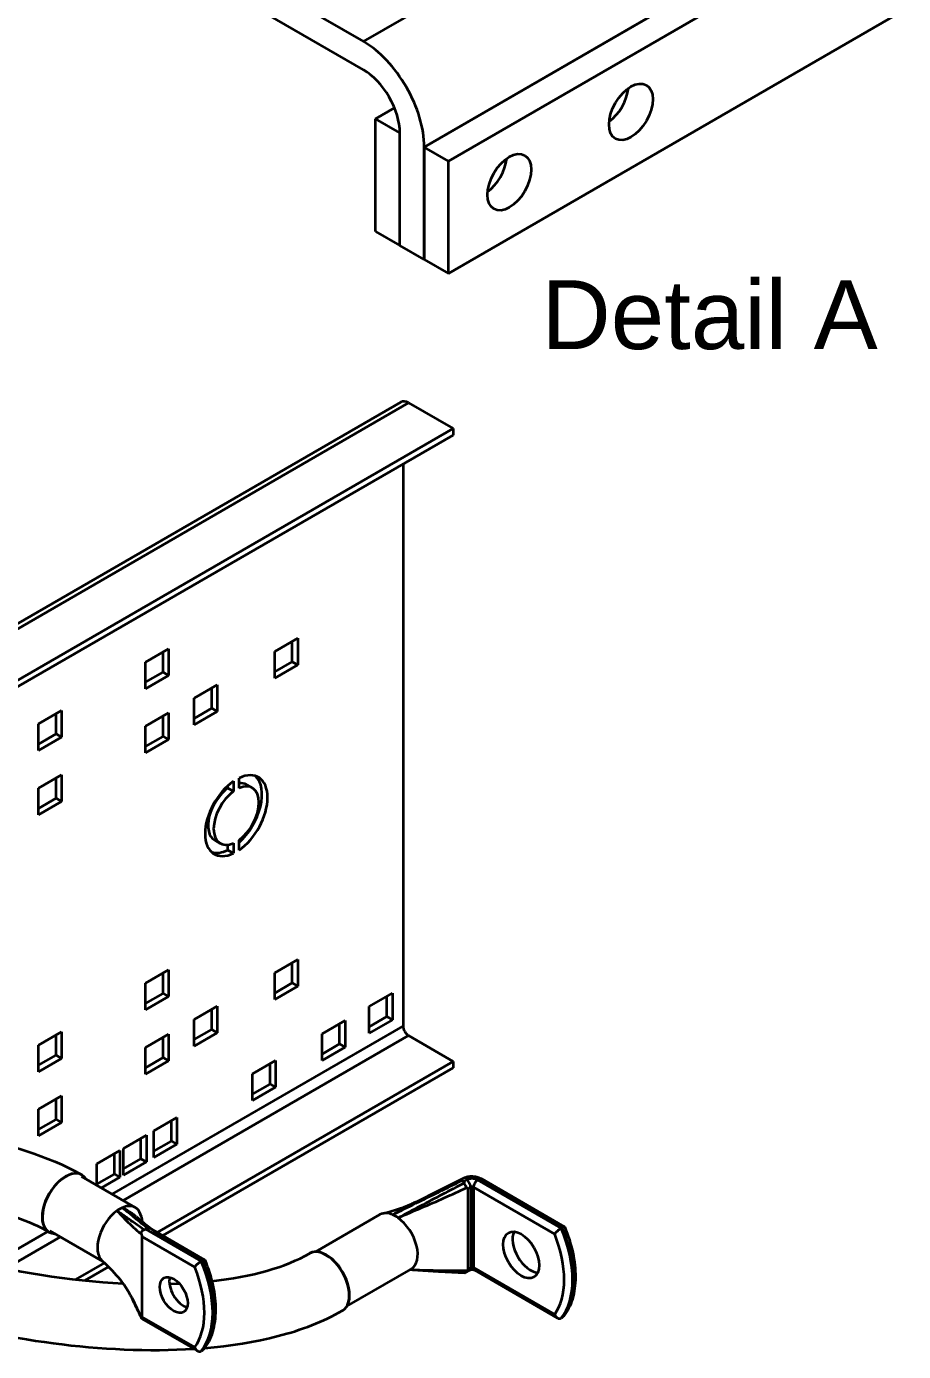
# Model space of a CAD drawing. Header units: millimetres. Extents: x -116965 to 323937, y 291661 to 566926.
# Drawn here: x -17444.3 to -17125.5, y 302318.6 to 302799.8 of the extents above; entities that cross this region are included whole.
import ezdxf

# ---------------------------------------------------------------- set-up
doc = ezdxf.new("R2010")
doc.units = ezdxf.units.MM
for name, color, linetype, lineweight in [('Symbols(Schneider)', 7, 'Continuous', 18), ('Visible Edges(Schneider)', 7, 'Continuous', 35), ('Visible Tangent Edges(Schneider)', 7, 'Continuous', 35)]:
    doc.layers.add(name, color=color, linetype=linetype, lineweight=lineweight)
doc.styles.add('schneder_1', font='micross.ttf')

msp = doc.modelspace()

# ---------------------------------------------------------------- linework, layer by layer
at = {"layer": 'Visible Edges(Schneider)'}
for p, q in [((-17299.750418, 302756.05503), (-17125.539054, 302856.636008)), ((-17125.539054, 302846.4298), (-17290.911584, 302750.951926)), ((-17379.299931, 302827.49848), (-17321.847505, 302794.328307)), ((-17321.847505, 302784.1221), (-17379.299931, 302817.292273)), ((-17290.911584, 302710.127097), (-17125.539054, 302805.604971)), ((-17317.428088, 302766.261237), (-17310.526934, 302770.24562)), ((-17308.589253, 302761.158133), (-17317.428088, 302766.261237)), ((-17317.428088, 302725.436408), (-17317.428088, 302766.261237)), ((-17308.589253, 302720.333304), (-17308.589253, 302761.158133)), ((-17308.589253, 302720.333304), (-17308.589253, 302761.158133)), ((-17299.750418, 302756.05503), (-17299.750418, 302715.230201)), ((-17290.911584, 302750.951926), (-17299.750418, 302756.05503)), ((-17299.750418, 302715.230201), (-17299.750418, 302756.05503)), ((-17290.911584, 302710.127097), (-17290.911584, 302750.951926)), ((-17317.428088, 302725.436408), (-17308.589253, 302720.333304)), ((-17299.750418, 302715.230201), (-17308.589253, 302720.333304)), ((-17299.750418, 302715.230201), (-17290.911584, 302710.127097)), ((-17308.276764, 302663.408332), (-17652.738782, 302464.533094)), ((-17305.419621, 302663.12531), (-17289.25718, 302653.793921)), ((-17289.25718, 302653.793921), (-17633.719198, 302454.918682)), ((-17289.25718, 302651.461073), (-17633.719198, 302452.585835)), ((-17289.25718, 302653.793921), (-17289.25718, 302651.461073)), ((-17307.439926, 302640.96326), (-17307.439926, 302436.839115)), ((-17401.030559, 302569.024079), (-17392.646293, 302573.864738)), ((-17392.646293, 302573.864738), (-17392.646293, 302564.183421)), ((-17354.058466, 302572.814956), (-17345.6742, 302577.655615)), ((-17347.694505, 302569.140722), (-17347.694505, 302576.489191)), ((-17345.6742, 302577.655615), (-17345.6742, 302567.974298)), ((-17401.030559, 302559.342763), (-17401.030559, 302569.024079)), ((-17394.666598, 302565.349845), (-17394.666598, 302572.698314)), ((-17354.058466, 302563.13364), (-17354.058466, 302572.814956)), ((-17354.058466, 302565.466487), (-17347.694505, 302569.140722)), ((-17347.694505, 302569.140722), (-17345.6742, 302567.974298)), ((-17401.030559, 302561.67561), (-17394.666598, 302565.349845)), ((-17392.646293, 302564.183421), (-17401.030559, 302559.342763)), ((-17394.666598, 302565.349845), (-17392.646293, 302564.183421)), ((-17345.6742, 302567.974298), (-17354.058466, 302563.13364)), ((-17383.35289, 302555.901813), (-17374.968624, 302560.742471)), ((-17376.988929, 302552.227578), (-17376.988929, 302559.576048)), ((-17374.968624, 302560.742471), (-17374.968624, 302551.061155)), ((-17383.35289, 302546.220496), (-17383.35289, 302555.901813)), ((-17439.921432, 302546.570423), (-17431.537166, 302551.411082)), ((-17433.557471, 302542.896189), (-17433.557471, 302550.244658)), ((-17431.537166, 302551.411082), (-17431.537166, 302541.729765)), ((-17401.030559, 302545.695606), (-17392.646293, 302550.536264)), ((-17394.666598, 302542.021371), (-17394.666598, 302549.36984)), ((-17392.646293, 302550.536264), (-17392.646293, 302540.854947)), ((-17383.35289, 302548.553344), (-17376.988929, 302552.227578)), ((-17374.968624, 302551.061155), (-17383.35289, 302546.220496)), ((-17376.988929, 302552.227578), (-17374.968624, 302551.061155)), ((-17439.921432, 302536.889107), (-17439.921432, 302546.570423)), ((-17401.030559, 302536.014289), (-17401.030559, 302545.695606)), ((-17439.921432, 302539.221954), (-17433.557471, 302542.896189)), ((-17431.537166, 302541.729765), (-17439.921432, 302536.889107)), ((-17433.557471, 302542.896189), (-17431.537166, 302541.729765)), ((-17401.030559, 302538.347136), (-17394.666598, 302542.021371)), ((-17392.646293, 302540.854947), (-17401.030559, 302536.014289)), ((-17394.666598, 302542.021371), (-17392.646293, 302540.854947)), ((-17439.921432, 302523.24195), (-17431.537166, 302528.082608)), ((-17433.557471, 302519.567715), (-17433.557471, 302526.916184)), ((-17431.537166, 302528.082608), (-17431.537166, 302518.401291)), ((-17369.059231, 302525.726977), (-17369.059231, 302522.091177)), ((-17367.038926, 302523.2576), (-17367.038926, 302526.893401)), ((-17439.921432, 302513.560633), (-17439.921432, 302523.24195)), ((-17371.079536, 302523.2576), (-17371.079536, 302524.137325)), ((-17371.079536, 302523.2576), (-17369.059231, 302522.091177)), ((-17364.247955, 302524.4893), (-17362.22765, 302523.322877)), ((-17439.921432, 302515.89348), (-17433.557471, 302519.567715)), ((-17431.537166, 302518.401291), (-17439.921432, 302513.560633)), ((-17433.557471, 302519.567715), (-17431.537166, 302518.401291)), ((-17375.890813, 302504.32328), (-17373.870507, 302503.156857)), ((-17371.079536, 302500.752756), (-17371.079536, 302502.651348)), ((-17369.059231, 302503.222133), (-17369.059231, 302499.586332)), ((-17367.038926, 302500.752756), (-17367.038926, 302504.388556)), ((-17371.079536, 302500.752756), (-17369.059231, 302499.586332)), ((-17354.058466, 302456.172588), (-17345.6742, 302461.013246)), ((-17347.694505, 302452.498353), (-17347.694505, 302459.846822)), ((-17345.6742, 302461.013246), (-17345.6742, 302451.331929)), ((-17401.030559, 302452.381711), (-17392.646293, 302457.222369)), ((-17394.666598, 302448.707476), (-17394.666598, 302456.055945)), ((-17392.646293, 302457.222369), (-17392.646293, 302447.541052)), ((-17354.058466, 302446.491271), (-17354.058466, 302456.172588)), ((-17401.030559, 302442.700394), (-17401.030559, 302452.381711)), ((-17401.030559, 302445.033241), (-17394.666598, 302448.707476)), ((-17394.666598, 302448.707476), (-17392.646293, 302447.541052)), ((-17354.058466, 302448.824118), (-17347.694505, 302452.498353)), ((-17345.6742, 302451.331929), (-17354.058466, 302446.491271)), ((-17347.694505, 302452.498353), (-17345.6742, 302451.331929)), ((-17319.71328, 302443.925139), (-17311.329013, 302448.765797)), ((-17311.329013, 302448.765797), (-17311.329013, 302439.084481)), ((-17392.646293, 302447.541052), (-17401.030559, 302442.700394)), ((-17383.35289, 302439.259444), (-17374.968624, 302444.100103)), ((-17374.968624, 302444.100103), (-17374.968624, 302434.418786)), ((-17319.71328, 302434.243822), (-17319.71328, 302443.925139)), ((-17313.349319, 302440.250904), (-17313.349319, 302447.599374)), ((-17383.35289, 302429.578128), (-17383.35289, 302439.259444)), ((-17376.988929, 302435.58521), (-17376.988929, 302442.933679)), ((-17336.885873, 302434.010538), (-17328.501607, 302438.851196)), ((-17328.501607, 302438.851196), (-17328.501607, 302429.169879)), ((-17319.71328, 302436.57667), (-17313.349319, 302440.250904)), ((-17311.329013, 302439.084481), (-17319.71328, 302434.243822)), ((-17313.349319, 302440.250904), (-17311.329013, 302439.084481)), ((-17439.921432, 302429.928055), (-17431.537166, 302434.768713)), ((-17431.537166, 302434.768713), (-17431.537166, 302425.087396)), ((-17401.030559, 302429.053237), (-17392.646293, 302433.893895)), ((-17392.646293, 302433.893895), (-17392.646293, 302424.212579)), ((-17383.35289, 302431.910975), (-17376.988929, 302435.58521)), ((-17374.968624, 302434.418786), (-17383.35289, 302429.578128)), ((-17376.988929, 302435.58521), (-17374.968624, 302434.418786)), ((-17336.885873, 302424.329221), (-17336.885873, 302434.010538)), ((-17330.521912, 302430.336303), (-17330.521912, 302437.684772)), ((-17439.921432, 302420.246738), (-17439.921432, 302429.928055)), ((-17433.557471, 302426.25382), (-17433.557471, 302433.602289)), ((-17401.030559, 302419.37192), (-17401.030559, 302429.053237)), ((-17394.666598, 302425.379002), (-17394.666598, 302432.727472)), ((-17336.885873, 302426.662068), (-17330.521912, 302430.336303)), ((-17328.501607, 302429.169879), (-17336.885873, 302424.329221)), ((-17330.521912, 302430.336303), (-17328.501607, 302429.169879)), ((-17305.419621, 302433.339844), (-17289.25718, 302424.008455)), ((-17439.921432, 302422.579586), (-17433.557471, 302426.25382)), ((-17431.537166, 302425.087396), (-17439.921432, 302420.246738)), ((-17433.557471, 302426.25382), (-17431.537166, 302425.087396)), ((-17401.030559, 302421.704768), (-17394.666598, 302425.379002)), ((-17392.646293, 302424.212579), (-17401.030559, 302419.37192)), ((-17394.666598, 302425.379002), (-17392.646293, 302424.212579)), ((-17362.139686, 302419.430242), (-17353.75542, 302424.2709)), ((-17353.75542, 302424.2709), (-17353.75542, 302414.589583)), ((-17289.25718, 302424.008455), (-17396.81689, 302361.908827)), ((-17289.25718, 302421.675607), (-17394.796584, 302360.742404)), ((-17362.139686, 302409.748925), (-17362.139686, 302419.430242)), ((-17355.775725, 302415.756007), (-17355.775725, 302423.104476)), ((-17289.25718, 302424.008455), (-17289.25718, 302421.675607)), ((-17362.139686, 302412.081772), (-17355.775725, 302415.756007)), ((-17353.75542, 302414.589583), (-17362.139686, 302409.748925)), ((-17355.775725, 302415.756007), (-17353.75542, 302414.589583)), ((-17439.921432, 302406.599581), (-17431.537166, 302411.440239)), ((-17433.557471, 302402.925346), (-17433.557471, 302410.273816)), ((-17431.537166, 302411.440239), (-17431.537166, 302401.758923)), ((-17439.921432, 302396.918264), (-17439.921432, 302406.599581)), ((-17439.921432, 302399.251112), (-17433.557471, 302402.925346)), ((-17431.537166, 302401.758923), (-17439.921432, 302396.918264)), ((-17433.557471, 302402.925346), (-17431.537166, 302401.758923)), ((-17398.000102, 302398.726221), (-17389.615836, 302403.566879)), ((-17391.636141, 302395.051986), (-17391.636141, 302402.400456)), ((-17389.615836, 302403.566879), (-17389.615836, 302393.885563)), ((-17409.11178, 302392.310891), (-17400.727514, 302397.151549)), ((-17402.747819, 302388.636656), (-17402.747819, 302395.985125)), ((-17400.727514, 302397.151549), (-17400.727514, 302387.470233)), ((-17398.000102, 302389.044905), (-17398.000102, 302398.726221)), ((-17418.708229, 302386.770378), (-17410.323963, 302391.611037)), ((-17410.323963, 302391.611037), (-17410.323963, 302381.92972)), ((-17409.11178, 302382.629574), (-17409.11178, 302392.310891)), ((-17398.000102, 302391.377752), (-17391.636141, 302395.051986)), ((-17389.615836, 302393.885563), (-17398.000102, 302389.044905)), ((-17391.636141, 302395.051986), (-17389.615836, 302393.885563)), ((-17418.708229, 302378.97133), (-17418.708229, 302386.770378)), ((-17412.344268, 302383.096144), (-17412.344268, 302390.444613)), ((-17409.11178, 302384.962422), (-17402.747819, 302388.636656)), ((-17400.727514, 302387.470233), (-17409.11178, 302382.629574)), ((-17402.747819, 302388.636656), (-17400.727514, 302387.470233)), ((-17424.358159, 302382.233318), (-17404.7612, 302370.919009)), ((-17424.186317, 302382.764242), (-17424.085302, 302382.705921)), ((-17418.708229, 302379.421909), (-17412.344268, 302383.096144)), ((-17410.323963, 302381.92972), (-17417.078137, 302378.030196)), ((-17412.344268, 302383.096144), (-17410.323963, 302381.92972)), ((-17278.860542, 302381.288475), (-17248.74006, 302363.898406)), ((-17286.100516, 302380.724154), (-17285.433351, 302380.338966)), ((-17283.918122, 302377.714513), (-17283.918122, 302348.553921)), ((-17339.262326, 302354.875616), (-17315.896374, 302368.365955)), ((-17436.160603, 302362.024171), (-17436.059588, 302361.96585)), ((-17435.786731, 302362.438452), (-17416.553305, 302351.334029)), ((-17400.211872, 302363.448005), (-17400.879037, 302363.062817)), ((-17398.37967, 302362.811099), (-17379.554814, 302351.942564)), ((-17249.971818, 302363.41827), (-17249.567757, 302363.651555)), ((-17402.394265, 302360.438364), (-17402.394265, 302331.277771)), ((-17341.423045, 302354.258262), (-17341.322029, 302354.316583)), ((-17416.008412, 302350.828597), (-17426.484811, 302344.780045)), ((-17414.491431, 302349.371579), (-17423.073112, 302344.416943)), ((-17380.786572, 302351.462427), (-17380.382511, 302351.695712)), ((-17327.833755, 302335.08075), (-17304.467802, 302348.571089)), ((-17284.809046, 302347.314823), (-17283.305214, 302348.183061)), ((-17281.407461, 302348.183061), (-17251.286978, 302330.792992)), ((-17392.341484, 302343.182973), (-17388.73671, 302343.307733)), ((-17405.94983, 302337.955177), (-17402.543376, 302330.695024)), ((-17329.448759, 302333.51819), (-17329.347744, 302333.576512)), ((-17402.397589, 302330.554967), (-17382.101732, 302318.837149)), ((-17249.567757, 302330.991691), (-17249.971818, 302330.758407)), ((-17380.382511, 302319.035849), (-17380.786572, 302318.802564))]:
    msp.add_line(p, q, dxfattribs=at)
at = {"layer": 'Visible Edges(Schneider)', "flags": 128}
for points in [[(-17464.563081, 302396.895771), (-17459.491413, 302395.670821), (-17454.384814, 302394.367546), (-17451.824752, 302393.675263), (-17449.263611, 302392.949696), (-17446.703934, 302392.186131), (-17444.148265, 302391.379961), (-17441.599166, 302390.526481), (-17439.058708, 302389.620657), (-17436.529993, 302388.656739), (-17434.016519, 302387.629026), (-17431.521869, 302386.531666), (-17429.049597, 302385.35897), (-17426.60323, 302384.105075), (-17424.186323, 302382.764246)], [(-17302.838812, 302372.929719), (-17294.154635, 302377.206752), (-17289.833113, 302379.362944), (-17285.526342, 302381.542377)], [(-17286.100518, 302380.724152), (-17286.149168, 302380.756479), (-17286.188546, 302380.792445), (-17286.217408, 302380.831974), (-17286.234365, 302380.873401), (-17286.239927, 302380.916135), (-17286.235059, 302380.959205), (-17286.221253, 302381.00172), (-17286.200105, 302381.043233), (-17286.172741, 302381.083921), (-17286.140049, 302381.123847), (-17286.103033, 302381.162762), (-17286.062706, 302381.200405), (-17286.020082, 302381.236521), (-17285.975306, 302381.271506), (-17285.928085, 302381.305908), (-17285.878824, 302381.339644), (-17285.827939, 302381.372626), (-17285.775845, 302381.404766), (-17285.72295, 302381.435981), (-17285.669673, 302381.46618), (-17285.616426, 302381.495279), (-17285.563619, 302381.523191), (-17285.511668, 302381.549829), (-17285.46099, 302381.575105)], [(-17285.460986, 302381.575103), (-17285.241572, 302381.691225), (-17285.018106, 302381.795163), (-17284.789968, 302381.887527), (-17284.556552, 302381.968918), (-17284.317249, 302382.039941), (-17284.07145, 302382.101201), (-17283.818549, 302382.1533), (-17283.557928, 302382.196847), (-17283.289432, 302382.231955), (-17283.01543, 302382.256603), (-17282.737498, 302382.270539), (-17282.456996, 302382.273808), (-17282.175271, 302382.266461), (-17281.893679, 302382.248544), (-17281.613571, 302382.220104), (-17281.336297, 302382.181193), (-17281.063207, 302382.131859), (-17280.795663, 302382.072146), (-17280.535009, 302382.002105), (-17280.282599, 302381.921785), (-17280.039787, 302381.831232), (-17279.807926, 302381.730494), (-17279.588363, 302381.619653), (-17279.382398, 302381.499638)], [(-17279.763834, 302381.709698), (-17279.30423, 302381.518706), (-17278.860543, 302381.288476)], [(-17279.382444, 302381.49962), (-17279.333886, 302381.453915), (-17279.285533, 302381.407493), (-17279.237408, 302381.360375), (-17279.189532, 302381.312577), (-17279.141914, 302381.264128), (-17279.094583, 302381.215043), (-17279.047549, 302381.165345), (-17279.000831, 302381.115057), (-17278.954457, 302381.064194), (-17278.908435, 302381.012784), (-17278.862786, 302380.960843), (-17278.817534, 302380.908392), (-17278.772687, 302380.855458), (-17278.728276, 302380.802052), (-17278.684306, 302380.748205), (-17278.640808, 302380.69393), (-17278.597794, 302380.639251), (-17278.555284, 302380.584189), (-17278.513294, 302380.528766), (-17278.471847, 302380.473), (-17278.430956, 302380.416916), (-17278.390644, 302380.360531), (-17278.350928, 302380.303868), (-17278.311826, 302380.246947)], [(-17285.433353, 302380.338964), (-17285.411888, 302380.325871), (-17285.391361, 302380.311923), (-17285.371763, 302380.297121), (-17285.353106, 302380.281474), (-17285.335377, 302380.264992), (-17285.318587, 302380.24769), (-17285.302856, 302380.229719), (-17285.288191, 302380.211152), (-17285.274563, 302380.192024), (-17285.261942, 302380.17237), (-17285.250301, 302380.15222), (-17285.239607, 302380.131615), (-17285.229838, 302380.110582), (-17285.220958, 302380.089159), (-17285.212944, 302380.067376), (-17285.205759, 302380.045271), (-17285.19938, 302380.022872), (-17285.19376, 302380.000169), (-17285.18888, 302379.977173), (-17285.18471, 302379.953914), (-17285.181232, 302379.930414), (-17285.178412, 302379.906705), (-17285.176233, 302379.88281), (-17285.174667, 302379.858752)], [(-17284.223819, 302378.243308), (-17284.278065, 302378.286582), (-17284.331513, 302378.33409), (-17284.384265, 302378.385629), (-17284.436414, 302378.440996), (-17284.48806, 302378.499992), (-17284.539309, 302378.562408), (-17284.589981, 302378.627693), (-17284.639864, 302378.695352), (-17284.68887, 302378.765109), (-17284.736915, 302378.836687), (-17284.78392, 302378.909809), (-17284.829794, 302378.984191), (-17284.874239, 302379.059281), (-17284.916909, 302379.134716), (-17284.957523, 302379.2103), (-17284.995802, 302379.285831), (-17285.031468, 302379.361105), (-17285.064233, 302379.435908), (-17285.093582, 302379.50979), (-17285.119082, 302379.582571), (-17285.140355, 302379.65416), (-17285.156931, 302379.724111), (-17285.168462, 302379.792286), (-17285.174667, 302379.858752)], [(-17284.223819, 302378.243308), (-17284.202366, 302378.2268), (-17284.181421, 302378.209885), (-17284.161026, 302378.192551), (-17284.141205, 302378.1748), (-17284.12199, 302378.156624), (-17284.10342, 302378.138015), (-17284.085495, 302378.11894), (-17284.068222, 302378.099353), (-17284.051647, 302378.079249), (-17284.03582, 302378.05862), (-17284.020781, 302378.037468), (-17284.006583, 302378.015777), (-17283.993264, 302377.993549), (-17283.980872, 302377.970776), (-17283.969456, 302377.947452), (-17283.959058, 302377.923573), (-17283.949729, 302377.899131), (-17283.941509, 302377.874124), (-17283.934455, 302377.848562), (-17283.928627, 302377.82258), (-17283.924064, 302377.796182), (-17283.920775, 302377.769374), (-17283.918787, 302377.742152), (-17283.918124, 302377.714513)], [(-17462.239715, 302371.66577), (-17458.540195, 302370.68253), (-17456.72762, 302370.17517), (-17454.941962, 302369.655495), (-17453.1848, 302369.122061), (-17451.457742, 302368.573547), (-17449.76236, 302368.008504), (-17448.100551, 302367.425735), (-17446.473798, 302366.824317), (-17444.883229, 302366.203498), (-17443.329951, 302365.562407), (-17441.814996, 302364.900235), (-17440.3395, 302364.216128), (-17438.904551, 302363.509333), (-17437.51121, 302362.77895), (-17436.160613, 302362.024167)], [(-17314.883612, 302368.772571), (-17313.324489, 302369.172412), (-17311.771333, 302369.59863), (-17310.228805, 302370.055148), (-17308.701568, 302370.545898), (-17307.194289, 302371.074802), (-17305.711627, 302371.645788), (-17304.258246, 302372.262787), (-17302.838812, 302372.929719)], [(-17404.502599, 302367.635753), (-17401.571767, 302365.270836), (-17400.077835, 302364.104529), (-17398.55363, 302362.947243)], [(-17402.565358, 302367.498465), (-17402.387451, 302366.624155), (-17402.21373, 302365.781981)], [(-17402.516574, 302361.214267), (-17402.534994, 302361.299495), (-17402.548104, 302361.385431), (-17402.555829, 302361.471886), (-17402.558091, 302361.558668), (-17402.554818, 302361.645591), (-17402.545934, 302361.732467), (-17402.531449, 302361.818645), (-17402.511446, 302361.903555), (-17402.486005, 302361.986917), (-17402.455194, 302362.068445), (-17402.419094, 302362.147863), (-17402.377779, 302362.224877), (-17402.331514, 302362.298916), (-17402.280536, 302362.369556), (-17402.225007, 302362.436528), (-17402.165092, 302362.499566), (-17402.100951, 302362.558401), (-17402.032761, 302362.612752), (-17401.960998, 302362.662146), (-17401.885971, 302362.706333), (-17401.807911, 302362.745135), (-17401.727493, 302362.778227), (-17401.645144, 302362.805515), (-17401.561078, 302362.827028)], [(-17400.879036, 302363.062816), (-17400.901399, 302363.050241), (-17400.924614, 302363.037844), (-17400.948674, 302363.025619), (-17400.973571, 302363.013575), (-17400.999296, 302363.001709), (-17401.025828, 302362.990032), (-17401.052934, 302362.978628), (-17401.080527, 302362.967525), (-17401.108567, 302362.956718), (-17401.137016, 302362.946202), (-17401.165843, 302362.935974), (-17401.195008, 302362.926033), (-17401.224475, 302362.916373), (-17401.254211, 302362.906992), (-17401.284178, 302362.897883), (-17401.314341, 302362.889045), (-17401.344667, 302362.880471), (-17401.375185, 302362.872143), (-17401.40588, 302362.864052), (-17401.436728, 302362.856195), (-17401.467698, 302362.848568), (-17401.498764, 302362.841166), (-17401.529901, 302362.83399), (-17401.561078, 302362.827028)], [(-17400.211871, 302363.448003), (-17400.016418, 302363.517067), (-17399.786488, 302363.524162), (-17399.563001, 302363.483055), (-17399.355796, 302363.414177), (-17399.168105, 302363.331057), (-17398.99289, 302363.238014), (-17398.834425, 302363.142199), (-17398.697284, 302363.050885), (-17398.581399, 302362.967902), (-17398.468071, 302362.881722), (-17398.354965, 302362.79082), (-17398.242297, 302362.69544), (-17398.130293, 302362.595836), (-17398.019167, 302362.492255), (-17397.909141, 302362.384946), (-17397.800437, 302362.27416), (-17397.693272, 302362.160144), (-17397.587867, 302362.043148), (-17397.484444, 302361.923422), (-17397.383223, 302361.801216), (-17397.284423, 302361.676778), (-17397.188263, 302361.550356), (-17397.094965, 302361.422202), (-17397.004747, 302361.292564)], [(-17252.330758, 302361.280937), (-17252.275163, 302361.359505), (-17252.2141, 302361.441268), (-17252.147715, 302361.52601), (-17252.076155, 302361.613501), (-17251.999573, 302361.703504), (-17251.918159, 302361.795738), (-17251.832079, 302361.889954), (-17251.741487, 302361.985899), (-17251.646686, 302362.083193), (-17251.547997, 302362.181415), (-17251.445672, 302362.280252), (-17251.339946, 302362.379373), (-17251.231067, 302362.478459), (-17251.119286, 302362.577179), (-17251.005319, 302362.674801), (-17250.889803, 302362.770695), (-17250.773111, 302362.864469), (-17250.655637, 302362.955722), (-17250.537747, 302363.044068), (-17250.420366, 302363.128718), (-17250.304646, 302363.208795), (-17250.191025, 302363.283963), (-17250.079938, 302363.353898), (-17249.97182, 302363.418269)], [(-17248.685621, 302363.836342), (-17248.694663, 302363.85436), (-17248.706177, 302363.870407), (-17248.720177, 302363.884441), (-17248.736687, 302363.896409), (-17248.755722, 302363.906271), (-17248.777306, 302363.913974), (-17248.801451, 302363.91947), (-17248.828087, 302363.922705), (-17248.857198, 302363.923643), (-17248.888776, 302363.922258), (-17248.922805, 302363.918525), (-17248.959263, 302363.912412), (-17248.998154, 302363.903894), (-17249.039455, 302363.892941), (-17249.08316, 302363.879527), (-17249.129225, 302363.863636), (-17249.177398, 302363.845334), (-17249.227587, 302363.824651), (-17249.279731, 302363.8016), (-17249.333775, 302363.776207), (-17249.389654, 302363.748489), (-17249.447316, 302363.718461), (-17249.506705, 302363.686144), (-17249.56776, 302363.651553)], [(-17248.685626, 302363.836336), (-17248.222285, 302362.676396), (-17247.786174, 302361.513263), (-17247.377795, 302360.348247), (-17246.997631, 302359.182655), (-17246.646172, 302358.0178), (-17246.32391, 302356.854993), (-17246.031324, 302355.695545), (-17245.768802, 302354.540751), (-17245.536676, 302353.391857), (-17245.335272, 302352.250108), (-17245.164912, 302351.116757), (-17245.025924, 302349.993035), (-17244.91864, 302348.880195), (-17244.843324, 302347.779447), (-17244.80019, 302346.691945), (-17244.789454, 302345.618833), (-17244.811322, 302344.56125), (-17244.866007, 302343.520339), (-17244.953715, 302342.497247), (-17245.074655, 302341.493085), (-17245.22899, 302340.508932), (-17245.416873, 302339.545926), (-17245.63844, 302338.605217), (-17245.89385, 302337.68794), (-17246.183243, 302336.795239), (-17246.506783, 302335.928246), (-17246.864663, 302335.088147), (-17247.256778, 302334.27634), (-17247.68296, 302333.494259), (-17248.143045, 302332.743339), (-17248.636866, 302332.025016), (-17249.16426, 302331.340724)], [(-17402.516574, 302361.214267), (-17402.508296, 302361.180595), (-17402.500179, 302361.146901), (-17402.492236, 302361.113206), (-17402.484486, 302361.079537), (-17402.476941, 302361.045911), (-17402.469617, 302361.012352), (-17402.462513, 302360.978826), (-17402.455635, 302360.945296), (-17402.449005, 302360.911795), (-17402.442646, 302360.878357), (-17402.436578, 302360.845018), (-17402.430823, 302360.811807), (-17402.425404, 302360.778761), (-17402.42034, 302360.74591), (-17402.415659, 302360.713292), (-17402.411375, 302360.680936), (-17402.407516, 302360.64888), (-17402.404098, 302360.617154), (-17402.40115, 302360.585818), (-17402.398708, 302360.555061), (-17402.396785, 302360.524918), (-17402.395394, 302360.495408), (-17402.39455, 302360.466551), (-17402.394264, 302360.438364)], [(-17467.470009, 302352.456359), (-17464.038398, 302351.566548), (-17460.556866, 302350.713858), (-17457.030249, 302349.899701), (-17453.463287, 302349.125435), (-17449.860699, 302348.392315), (-17446.227188, 302347.701544), (-17442.567455, 302347.054434), (-17438.886219, 302346.452199), (-17435.188201, 302345.896071), (-17431.478036, 302345.38717), (-17427.760491, 302344.926625), (-17424.040249, 302344.515558), (-17420.322049, 302344.155128), (-17416.610603, 302343.846362), (-17412.910629, 302343.590318), (-17409.226985, 302343.387997)], [(-17376.95904, 302344.201058), (-17374.262856, 302344.523117), (-17371.615985, 302344.887385), (-17369.021464, 302345.293902), (-17366.482316, 302345.742745), (-17364.001558, 302346.233898), (-17361.582319, 302346.767177), (-17359.227615, 302347.342076), (-17356.940491, 302347.958005), (-17354.723991, 302348.614353), (-17352.581139, 302349.310575), (-17350.515163, 302350.04593), (-17348.528597, 302350.819023), (-17346.623791, 302351.628353), (-17344.803047, 302352.472333), (-17343.068687, 302353.349512), (-17341.423043, 302354.258267)], [(-17405.94983, 302337.955177), (-17406.452817, 302338.967112), (-17406.994917, 302339.961774), (-17407.572367, 302340.937112), (-17408.181403, 302341.891077), (-17408.818259, 302342.821614), (-17409.479176, 302343.726677), (-17410.1607, 302344.605282), (-17410.861042, 302345.46146), (-17411.577843, 302346.296458), (-17412.308605, 302347.110988), (-17413.05083, 302347.905757), (-17413.802014, 302348.681476), (-17415.322256, 302350.179258), (-17416.861311, 302351.616051)], [(-17383.145514, 302349.325093), (-17383.089915, 302349.403664), (-17383.028853, 302349.485426), (-17382.962472, 302349.570166), (-17382.890911, 302349.65766), (-17382.814331, 302349.747662), (-17382.732917, 302349.839896), (-17382.64683, 302349.934111), (-17382.556242, 302350.030056), (-17382.461439, 302350.127348), (-17382.362753, 302350.225572), (-17382.260424, 302350.324408), (-17382.1547, 302350.42353), (-17382.045822, 302350.522616), (-17381.93404, 302350.621334), (-17381.820074, 302350.718958), (-17381.704557, 302350.814852), (-17381.587868, 302350.908625), (-17381.470393, 302350.999882), (-17381.352501, 302351.088223), (-17381.235123, 302351.172877), (-17381.119402, 302351.252951), (-17381.005783, 302351.328121), (-17380.894693, 302351.398054), (-17380.786573, 302351.462427)], [(-17379.500378, 302351.880501), (-17379.50942, 302351.898518), (-17379.520931, 302351.914565), (-17379.53493, 302351.928597), (-17379.551441, 302351.940567), (-17379.570479, 302351.950427), (-17379.592063, 302351.95813), (-17379.616201, 302351.963628), (-17379.642844, 302351.966863), (-17379.671955, 302351.967799), (-17379.703531, 302351.966416), (-17379.737556, 302351.962682), (-17379.774022, 302351.95657), (-17379.812908, 302351.948049), (-17379.854211, 302351.937098), (-17379.897914, 302351.923682), (-17379.943979, 302351.907794), (-17379.992153, 302351.889491), (-17380.042345, 302351.868808), (-17380.094486, 302351.845757), (-17380.14853, 302351.820365), (-17380.204409, 302351.792647), (-17380.262073, 302351.762617), (-17380.321458, 302351.7303), (-17380.382512, 302351.695712)], [(-17379.500382, 302351.880496), (-17379.037036, 302350.720553), (-17378.600933, 302349.557421), (-17378.192551, 302348.392403), (-17377.812385, 302347.226813), (-17377.460924, 302346.061956), (-17377.138661, 302344.899149), (-17376.846075, 302343.739701), (-17376.583557, 302342.584908), (-17376.351431, 302341.436014), (-17376.150025, 302340.294267), (-17375.979669, 302339.160913), (-17375.84068, 302338.037191), (-17375.733395, 302336.924352), (-17375.658079, 302335.823605), (-17375.614945, 302334.736102), (-17375.604209, 302333.66299), (-17375.626076, 302332.605407), (-17375.68076, 302331.564497), (-17375.768468, 302330.541405), (-17375.889411, 302329.537242), (-17376.043746, 302328.553088), (-17376.231626, 302327.590084), (-17376.453197, 302326.649373), (-17376.708606, 302325.732097), (-17376.997999, 302324.839396), (-17377.321533, 302323.972403), (-17377.679418, 302323.132305), (-17378.071533, 302322.320497), (-17378.497713, 302321.538414), (-17378.957802, 302320.787497), (-17379.451623, 302320.069174), (-17379.979012, 302319.38488)], [(-17304.024602, 302348.265745), (-17304.19053, 302348.269258), (-17304.429459, 302348.26236), (-17304.736202, 302348.241435), (-17305.105567, 302348.202875)], [(-17304.024602, 302348.265745), (-17294.528033, 302347.746453), (-17285.034816, 302347.245995)], [(-17285.034883, 302347.246035), (-17285.009981, 302347.246024), (-17284.983653, 302347.248601), (-17284.95602, 302347.253779), (-17284.927196, 302347.261575), (-17284.897302, 302347.272001), (-17284.866514, 302347.285031), (-17284.834946, 302347.300601), (-17284.802647, 302347.318658), (-17284.769673, 302347.339152), (-17284.736073, 302347.362031), (-17284.701902, 302347.387242), (-17284.66721, 302347.414736), (-17284.63205, 302347.444459), (-17284.596502, 302347.476306), (-17284.560629, 302347.510117), (-17284.524431, 302347.545796), (-17284.487895, 302347.583252), (-17284.451022, 302347.62239), (-17284.413832, 302347.663084), (-17284.376422, 302347.705084), (-17284.338771, 302347.748262), (-17284.300826, 302347.792514), (-17284.262551, 302347.83773), (-17284.223895, 302347.883807)], [(-17283.918124, 302348.55392), (-17283.918767, 302348.526371), (-17283.9207, 302348.498574), (-17283.923901, 302348.470541), (-17283.928348, 302348.442288), (-17283.934029, 302348.413825), (-17283.940898, 302348.385283), (-17283.948893, 302348.35677), (-17283.957973, 302348.328302), (-17283.96809, 302348.299903), (-17283.979202, 302348.271589), (-17283.991269, 302348.243377), (-17284.004246, 302348.215289), (-17284.018085, 302348.187345), (-17284.032744, 302348.159564), (-17284.048182, 302348.131963), (-17284.064357, 302348.104561), (-17284.081304, 302348.077244), (-17284.099127, 302348.049832), (-17284.117809, 302348.022336), (-17284.137351, 302347.99476), (-17284.157736, 302347.967113), (-17284.178964, 302347.939398), (-17284.201019, 302347.911628), (-17284.223895, 302347.883807)], [(-17283.305214, 302348.183061), (-17283.251334, 302348.211041), (-17283.172418, 302348.244718), (-17282.951313, 302348.312304), (-17282.669255, 302348.361397), (-17282.356339, 302348.3791), (-17282.043422, 302348.361398), (-17281.761364, 302348.312302), (-17281.54026, 302348.244704), (-17281.461331, 302348.211055), (-17281.40746, 302348.183061)], [(-17379.583618, 302319.890396), (-17376.092645, 302320.21043), (-17372.637442, 302320.592096), (-17369.220609, 302321.036873), (-17365.844738, 302321.546169), (-17362.512285, 302322.121724), (-17359.225718, 302322.765586), (-17355.987529, 302323.480006), (-17352.800158, 302324.267282), (-17349.666099, 302325.129678), (-17348.119835, 302325.589751), (-17346.587713, 302326.069401), (-17345.070041, 302326.569042), (-17343.567234, 302327.089178), (-17342.079734, 302327.630277), (-17340.607928, 302328.192717), (-17339.152248, 302328.777049), (-17337.713089, 302329.38369), (-17336.290896, 302330.013107), (-17334.886062, 302330.665773), (-17333.499031, 302331.342144), (-17332.130178, 302332.042726), (-17330.779947, 302332.767909), (-17329.448752, 302333.518187)], [(-17402.397595, 302330.555066), (-17402.416879, 302330.566685), (-17402.434985, 302330.578551), (-17402.451898, 302330.590649), (-17402.467608, 302330.602967), (-17402.482102, 302330.61549), (-17402.495372, 302330.628208), (-17402.507402, 302330.641103), (-17402.51818, 302330.654163), (-17402.527687, 302330.667344), (-17402.535904, 302330.680594), (-17402.542836, 302330.693887), (-17402.548482, 302330.707193), (-17402.552836, 302330.720479), (-17402.5559, 302330.733715), (-17402.557673, 302330.746873), (-17402.558155, 302330.759921), (-17402.557348, 302330.772794), (-17402.555264, 302330.785446), (-17402.551914, 302330.797844), (-17402.547313, 302330.809954), (-17402.541468, 302330.821741), (-17402.534394, 302330.833171), (-17402.526101, 302330.844211), (-17402.516602, 302330.854827)], [(-17402.394264, 302331.277771), (-17402.394541, 302331.250754), (-17402.395361, 302331.224545), (-17402.396714, 302331.199142), (-17402.39859, 302331.174539), (-17402.400975, 302331.150733), (-17402.403842, 302331.127813), (-17402.407169, 302331.105836), (-17402.410928, 302331.084781), (-17402.415098, 302331.06463), (-17402.419663, 302331.045367), (-17402.424599, 302331.026972), (-17402.429881, 302331.009426), (-17402.435495, 302330.992714), (-17402.441416, 302330.976815), (-17402.447625, 302330.961711), (-17402.454096, 302330.947384), (-17402.46085, 302330.93375), (-17402.467918, 302330.920709), (-17402.475296, 302330.90826), (-17402.482977, 302330.8964), (-17402.490955, 302330.885129), (-17402.499223, 302330.874443), (-17402.507774, 302330.864344), (-17402.516602, 302330.854827)], [(-17252.330758, 302332.120344), (-17252.275163, 302331.984165), (-17252.2141, 302331.851692), (-17252.147715, 302331.723324), (-17252.076155, 302331.599454), (-17251.999573, 302331.480524), (-17251.918159, 302331.366988), (-17251.832079, 302331.259273), (-17251.741487, 302331.157802), (-17251.646686, 302331.063125), (-17251.547997, 302330.975778), (-17251.445672, 302330.896199), (-17251.339946, 302330.824824), (-17251.231067, 302330.762092), (-17251.119286, 302330.708442), (-17251.005319, 302330.664492), (-17250.889803, 302330.630713), (-17250.773111, 302330.607431), (-17250.655637, 302330.594965), (-17250.537747, 302330.593647), (-17250.420366, 302330.603734), (-17250.304646, 302330.62527), (-17250.191025, 302330.658236), (-17250.079938, 302330.702619), (-17249.97182, 302330.758406)], [(-17249.56776, 302330.991691), (-17249.549095, 302331.002673), (-17249.530579, 302331.01398), (-17249.51222, 302331.02561), (-17249.49401, 302331.037563), (-17249.475952, 302331.049834), (-17249.458048, 302331.062424), (-17249.440303, 302331.075329), (-17249.422719, 302331.088544), (-17249.405292, 302331.102072), (-17249.388034, 302331.115906), (-17249.370934, 302331.130047), (-17249.353996, 302331.144494), (-17249.337233, 302331.159239), (-17249.320635, 302331.174284), (-17249.304205, 302331.189627), (-17249.287946, 302331.205267), (-17249.271862, 302331.221196), (-17249.255953, 302331.237417), (-17249.240221, 302331.253926), (-17249.224668, 302331.270723), (-17249.209288, 302331.287803), (-17249.194095, 302331.305164), (-17249.179084, 302331.322805), (-17249.164258, 302331.340723)], [(-17447.484157, 302323.599616), (-17444.294522, 302323.064045), (-17441.091843, 302322.560278), (-17437.878105, 302322.088748), (-17434.655263, 302321.650094), (-17431.425311, 302321.24489), (-17428.190187, 302320.873697), (-17424.951854, 302320.537094), (-17421.712298, 302320.235737), (-17418.473416, 302319.970232), (-17415.237184, 302319.74123), (-17412.005469, 302319.549454), (-17408.780277, 302319.395439), (-17405.563504, 302319.279856), (-17402.357049, 302319.203424), (-17399.16278, 302319.16691), (-17395.982538, 302319.17102), (-17392.818182, 302319.216561), (-17389.67156, 302319.304245), (-17386.544524, 302319.43485), (-17383.438904, 302319.609167)], [(-17383.145514, 302320.1645), (-17383.089915, 302320.028323), (-17383.028853, 302319.89585), (-17382.962472, 302319.76748), (-17382.890911, 302319.643613), (-17382.814331, 302319.524682), (-17382.732917, 302319.411147), (-17382.64683, 302319.303429), (-17382.556242, 302319.201959), (-17382.461439, 302319.107281), (-17382.362753, 302319.019934), (-17382.260424, 302318.940355), (-17382.1547, 302318.868982), (-17382.045822, 302318.806249), (-17381.93404, 302318.752597), (-17381.820074, 302318.708649), (-17381.704557, 302318.674871), (-17381.587868, 302318.651588), (-17381.470393, 302318.639125), (-17381.352501, 302318.637802), (-17381.235123, 302318.647893), (-17381.119402, 302318.669427), (-17381.005783, 302318.702394), (-17380.894693, 302318.746776), (-17380.786573, 302318.802564)], [(-17380.382512, 302319.035849), (-17380.363849, 302319.04683), (-17380.345334, 302319.058137), (-17380.32697, 302319.069767), (-17380.308762, 302319.081721), (-17380.290705, 302319.093992), (-17380.272803, 302319.106581), (-17380.255059, 302319.119485), (-17380.237476, 302319.132703), (-17380.220051, 302319.146229), (-17380.202785, 302319.160063), (-17380.18569, 302319.174206), (-17380.168753, 302319.18865), (-17380.151986, 302319.203397), (-17380.135387, 302319.218443), (-17380.118957, 302319.233785), (-17380.102699, 302319.249423), (-17380.086618, 302319.265356), (-17380.070708, 302319.281577), (-17380.054976, 302319.298086), (-17380.039417, 302319.31488), (-17380.024045, 302319.331962), (-17380.008852, 302319.349323), (-17379.993838, 302319.366962), (-17379.979012, 302319.38488)]]:
    msp.add_lwpolyline(points, dxfattribs=at)
at = {"layer": 'Visible Edges(Schneider)'}
for centre, major_axis, ratio, start_param, end_param in [((-17321.847505, 302768.812789), (15.625, -27.063294), 0.577350269, 0.7853981632, 2.35619449), ((-17321.847505, 302768.812789), (-9.375, 16.237976), 0.577350269, 3.9269908168, 5.4977871436), ((-17233.459158, 302773.915892), (-5.625, -9.742786), 0.5773502692, 0.9037851824, 2.2378074929), ((-17233.459158, 302773.915893), (5.625, 9.742786), 0.5773502692, 4.0453778389, 5.3794001219), ((-17277.653331, 302748.400374), (-5.625, -9.742786), 0.5773502692, 0.9037851821, 2.2378074948), ((-17277.653331, 302748.400374), (5.625, 9.742786), 0.5773502692, 4.0453778389, 5.3794001219), ((-17305.419621, 302658.459616), (-2.857143, 4.948717), 0.5773502692, 5.4977871438, 6.2831853072), ((-17368.049079, 302513.239867), (-8.035714, -13.918265), 0.5773502692, 4.0159971794, 6.9795771082), ((-17368.049079, 302513.239867), (8.035714, 13.918265), 0.5773502692, 4.0159971794, 6.9795771082), ((-17370.069384, 302514.40629), (8.035714, 13.918265), 0.5773502692, 4.1969236128, 6.1571439758), ((-17370.069384, 302514.40629), (-5.821429, -10.08301), 0.5773502692, 4.0500001842, 6.2831853072), ((-17368.049079, 302513.239867), (-5.821429, -10.08301), 0.5773502692, 4.0500001842, 6.9455741033), ((-17370.069384, 302514.40629), (5.821429, 10.08301), 0.5773502692, 0, 0.4084354314), ((-17368.049079, 302513.239867), (5.821429, 10.08301), 0.5773502692, 4.0500001842, 6.9455741033), ((-17370.069384, 302514.40629), (-8.035714, -13.918265), 0.5773502692, 0.1260413314, 0.696391801), ((-17305.419621, 302435.672691), (1.428571, -2.474358), 0.5773502692, 3.926990817, 5.4977871438), ((-17430.072445, 302372.335885), (-5.987143, -10.370036), 0.5773502692, 2.8385273771, 6.5862505837), ((-17410.475486, 302361.021575), (5.714286, 9.897433), 0.5773502692, 0.3777018731, 0.6645611842), ((-17410.475486, 302361.021575), (5.714286, 9.897433), 0.5773502692, 5.7039268119, 6.6608871803), ((-17410.475486, 302361.021575), (-5.714286, -9.897433), 0.5773502692, 4.0478277961, 6.1574391329), ((-17410.475486, 302361.021575), (5.714286, 9.897433), 0.5773502692, 0.6645611842, 0.9062351426), ((-17310.182088, 302358.468522), (-5.714286, 9.897433), 0.5773502692, 5.9054834341, 6.2831853072), ((-17310.182088, 302358.468522), (-5.714286, 9.897433), 0.5773502692, 5.6186241229, 5.9054834341), ((-17310.182088, 302358.468522), (-5.714286, 9.897433), 0.5773502692, 5.3769501646, 5.6186241229), ((-17310.182088, 302358.468522), (5.714286, -9.897433), 0.5773502692, 0, 2.235357511), ((-17261.073924, 302355.714348), (-4.642857, 8.041664), 0.5773502692, 0.378870428, 2.7627222256), ((-17335.334886, 302343.946547), (5.987143, -10.370036), 0.5773502692, 0, 3.1415926536), ((-17387.342992, 302341.134052), (3.571429, -6.185896), 0.5773502692, 3.6431967078, 5.781581253)]:
    msp.add_ellipse(centre, major_axis=major_axis, ratio=ratio, start_param=start_param, end_param=end_param, dxfattribs=at)
for centre, major_axis in [((-17224.620323, 302768.812789), (5.625, 9.742786)), ((-17268.814497, 302743.297271), (5.625, 9.742786)), ((-17264.508443, 302353.731427), (-4.642857, 8.041664)), ((-17390.777511, 302339.151131), (3.571429, -6.185896))]:
    msp.add_ellipse(centre, major_axis=major_axis, ratio=0.5773502692, dxfattribs=at)
at = {"layer": 'Visible Tangent Edges(Schneider)'}
for p, q in [((-17321.847505, 302794.328307), (-17233.459158, 302845.359343)), ((-17299.750418, 302756.05503), (-17211.362071, 302807.086066)), ((-17305.419621, 302663.12531), (-17649.881639, 302464.250072)), ((-17413.18905, 302375.78483), (-17307.439926, 302436.839115)), ((-17305.419621, 302433.339844), (-17409.14844, 302373.451983)), ((-17284.376642, 302380.949057), (-17285.433351, 302380.338966)), ((-17249.971818, 302363.41827), (-17280.336032, 302380.949057)), ((-17283.918122, 302377.714513), (-17282.861413, 302378.324604)), ((-17282.861413, 302378.324604), (-17282.861413, 302349.164012)), ((-17281.851261, 302378.324604), (-17252.33076, 302361.280935)), ((-17281.851261, 302378.324604), (-17281.851261, 302349.164012)), ((-17278.311823, 302380.246949), (-17249.567757, 302363.651555)), ((-17457.744614, 302350.060663), (-17436.594203, 302362.271858)), ((-17380.786572, 302351.462427), (-17400.879037, 302363.062817)), ((-17432.005583, 302360.255405), (-17451.859102, 302348.79297)), ((-17402.394265, 302360.438364), (-17383.145514, 302349.325092)), ((-17397.004747, 302361.292564), (-17380.382511, 302351.695712)), ((-17282.861413, 302349.164012), (-17283.918122, 302348.553921)), ((-17252.33076, 302332.120343), (-17281.851261, 302349.164012)), ((-17383.145514, 302320.1645), (-17402.394265, 302331.277771))]:
    msp.add_line(p, q, dxfattribs=at)
at = {"layer": 'Visible Tangent Edges(Schneider)', "flags": 128}
for points in [[(-17311.156224, 302368.294285), (-17310.118791, 302368.825765), (-17309.079959, 302369.354663), (-17308.039603, 302369.880829), (-17306.997604, 302370.404092), (-17305.953865, 302370.924311), (-17304.908539, 302371.441663), (-17303.861914, 302371.956586), (-17302.814279, 302372.469526), (-17301.765931, 302372.980914), (-17300.717225, 302373.491307), (-17299.668505, 302374.001303), (-17298.620029, 302374.511399), (-17297.572017, 302375.022041), (-17296.524631, 302375.533545), (-17295.478004, 302376.046153), (-17294.432228, 302376.560033), (-17293.387382, 302377.075328), (-17292.343494, 302377.592091), (-17291.300579, 302378.110353), (-17290.258652, 302378.630142), (-17289.21771, 302379.151456), (-17288.177721, 302379.674255), (-17287.138668, 302380.198501), (-17286.100518, 302380.724152)], [(-17285.174667, 302379.858752), (-17286.179589, 302379.336733), (-17287.183938, 302378.813793), (-17288.187711, 302378.289932), (-17289.190906, 302377.765143), (-17290.193531, 302377.239432), (-17291.195614, 302376.712825), (-17292.197183, 302376.185364), (-17293.198271, 302375.657094), (-17294.198927, 302375.128066), (-17295.199209, 302374.598372), (-17296.199189, 302374.0681), (-17297.19895, 302373.537357), (-17298.198579, 302373.006263), (-17299.19818, 302372.474932), (-17300.197849, 302371.943499), (-17301.197682, 302371.412102), (-17302.197751, 302370.880838), (-17303.198103, 302370.34978), (-17304.198799, 302369.818996), (-17305.199883, 302369.288558), (-17306.201383, 302368.758479), (-17307.203256, 302368.228674), (-17308.205461, 302367.699033), (-17309.207953, 302367.16945)], [(-17309.207953, 302367.16945), (-17308.161967, 302367.634674), (-17307.114266, 302368.096442), (-17306.065005, 302368.554856), (-17305.014334, 302369.010028), (-17303.96245, 302369.462109), (-17302.909797, 302369.911648), (-17301.856892, 302370.359373), (-17300.804243, 302370.806015), (-17299.75237, 302371.2523), (-17298.701805, 302371.699032), (-17297.65299, 302372.147028), (-17296.606275, 302372.596978), (-17295.561966, 302373.049519), (-17294.520186, 302373.505083), (-17293.480995, 302373.963985), (-17292.444346, 302374.426375), (-17291.41016, 302374.892363), (-17290.378262, 302375.361867), (-17289.348464, 302375.834747), (-17288.320566, 302376.310862), (-17287.294352, 302376.790021), (-17286.26962, 302377.271975), (-17285.246171, 302377.756482), (-17284.223818, 302378.24331)], [(-17302.838556, 302372.929201), (-17303.193292, 302372.75215), (-17303.547202, 302372.573437), (-17303.90029, 302372.393072), (-17304.252557, 302372.211066), (-17304.604008, 302372.027432), (-17304.954639, 302371.842183), (-17305.30446, 302371.65533), (-17305.653468, 302371.466888), (-17306.001669, 302371.276865), (-17306.349065, 302371.085272), (-17306.695655, 302370.89213), (-17307.041449, 302370.697453), (-17307.386583, 302370.501515), (-17307.731153, 302370.304497), (-17308.075204, 302370.106488), (-17308.418787, 302369.907575), (-17308.761944, 302369.707849), (-17309.104729, 302369.507393), (-17309.447185, 302369.306296), (-17309.789361, 302369.104649), (-17310.131308, 302368.902535), (-17310.473067, 302368.700044), (-17310.814689, 302368.497268), (-17311.156224, 302368.294285)], [(-17401.561078, 302362.827028), (-17401.966467, 302363.119253), (-17402.373105, 302363.410946), (-17402.780987, 302363.702104), (-17403.190101, 302363.992713), (-17403.600428, 302364.282771), (-17404.0119, 302364.572279), (-17404.424433, 302364.86125), (-17404.837945, 302365.1497), (-17405.252322, 302365.437643), (-17405.667409, 302365.725111), (-17406.083045, 302366.012146), (-17406.499035, 302366.298787), (-17406.915176, 302366.585088), (-17407.331252, 302366.871099), (-17407.74704, 302367.15688), (-17408.162301, 302367.442488), (-17408.576859, 302367.727959), (-17408.990564, 302368.013308), (-17409.403281, 302368.298558), (-17409.814861, 302368.583721), (-17410.225229, 302368.868786), (-17410.634441, 302369.15367), (-17411.042549, 302369.438274), (-17411.449621, 302369.722503)], [(-17411.449621, 302369.722503), (-17411.121542, 302369.394411), (-17410.79258, 302369.061362), (-17410.462071, 302368.723166), (-17410.129357, 302368.37964), (-17409.793685, 302368.030615), (-17409.454186, 302367.676395), (-17409.110216, 302367.317633), (-17408.761132, 302366.954984), (-17408.406305, 302366.589111), (-17408.045242, 302366.220839), (-17407.677966, 302365.851254), (-17407.304563, 302365.481299), (-17406.92522, 302365.111893), (-17406.540385, 302364.7438), (-17406.150585, 302364.377675), (-17405.756428, 302364.013988), (-17405.358546, 302363.653172), (-17404.957559, 302363.2954), (-17404.554044, 302362.940756), (-17404.148583, 302362.58932), (-17403.741722, 302362.241094), (-17403.333866, 302361.895942), (-17402.925363, 302361.553711), (-17402.516576, 302361.214269)], [(-17404.502707, 302367.635832), (-17404.697413, 302367.792294), (-17404.894453, 302367.947756), (-17405.093958, 302368.101869), (-17405.295889, 302368.25428), (-17405.500016, 302368.404879), (-17405.706113, 302368.553558), (-17405.913949, 302368.700209), (-17406.123299, 302368.84472), (-17406.333932, 302368.986989), (-17406.545619, 302369.126897), (-17406.758136, 302369.264347), (-17406.97125, 302369.399221), (-17407.184735, 302369.531414), (-17407.398353, 302369.660831), (-17407.611673, 302369.787732), (-17407.824502, 302369.912378), (-17408.036777, 302370.03493), (-17408.248424, 302370.155543), (-17408.459379, 302370.274374), (-17408.669572, 302370.391582), (-17408.878934, 302370.507326), (-17409.087396, 302370.621762), (-17409.294892, 302370.735047), (-17409.50135, 302370.847338)], [(-17409.50135, 302370.847338), (-17409.102028, 302370.549307), (-17408.705459, 302370.249476), (-17408.31195, 302369.9478), (-17407.921818, 302369.644222), (-17407.535332, 302369.3387), (-17407.152209, 302369.031336), (-17406.771834, 302368.722381), (-17406.393583, 302368.412085), (-17406.01683, 302368.10069), (-17405.640804, 302367.788515), (-17405.264715, 302367.475897), (-17404.887919, 302367.163112), (-17404.509846, 302366.850402), (-17404.13012, 302366.537963), (-17403.748451, 302366.225944), (-17403.364654, 302365.914459), (-17402.978578, 302365.603611), (-17402.590186, 302365.293447), (-17402.199468, 302364.984), (-17401.806412, 302364.675302), (-17401.411053, 302364.367367), (-17401.013461, 302364.060178), (-17400.61371, 302363.75373), (-17400.211871, 302363.448003)], [(-17284.223893, 302347.883806), (-17285.035706, 302347.895395), (-17285.848188, 302347.905725), (-17286.661444, 302347.914881), (-17287.475568, 302347.922955), (-17288.290655, 302347.930035), (-17289.106807, 302347.936227), (-17289.924138, 302347.941746), (-17290.742744, 302347.946858), (-17291.56272, 302347.951832), (-17292.38416, 302347.956936), (-17293.207155, 302347.962489), (-17294.031739, 302347.968918), (-17294.857943, 302347.976643), (-17295.685773, 302347.986105), (-17296.515175, 302347.997775), (-17297.346093, 302348.012133), (-17298.178375, 302348.029615), (-17299.011842, 302348.050611), (-17299.846311, 302348.075521), (-17300.681533, 302348.10477), (-17301.517234, 302348.138444), (-17302.353152, 302348.176524), (-17303.189026, 302348.21899), (-17304.024589, 302348.265827)], [(-17402.516603, 302330.854825), (-17402.661268, 302331.152484), (-17402.805923, 302331.449949), (-17402.950549, 302331.747221), (-17403.095132, 302332.044304), (-17403.239657, 302332.341203), (-17403.384109, 302332.637922), (-17403.528469, 302332.934463), (-17403.672722, 302333.23083), (-17403.816852, 302333.527027), (-17403.960845, 302333.823058), (-17404.104683, 302334.118927), (-17404.24835, 302334.414636), (-17404.391824, 302334.710194), (-17404.535076, 302335.005611), (-17404.678083, 302335.300903), (-17404.820819, 302335.596083), (-17404.963257, 302335.891165), (-17405.105372, 302336.186164), (-17405.247138, 302336.481092), (-17405.38853, 302336.775965), (-17405.52952, 302337.070792), (-17405.670088, 302337.365593), (-17405.810199, 302337.660378), (-17405.949828, 302337.955174)]]:
    msp.add_lwpolyline(points, dxfattribs=at)
at = {"layer": 'Visible Tangent Edges(Schneider)'}
for centre, major_axis, start_param, end_param in [((-17430.17346, 302372.394206), (-5.987143, -10.370036), 3.1415926536, 6.2831853072), ((-17282.356337, 302379.782634), (-2.857143, 0), 3.926990817, 5.4977871438), ((-17284.376642, 302379.199422), (1.071429, -1.855769), 0.7853981634, 2.3561944902), ((-17280.336032, 302379.199422), (-1.071429, -1.855769), 3.926990817, 5.4977871438), ((-17279.931971, 302379.432706), (1.071429, 1.855769), 0, 0.3305079966), ((-17282.356337, 302378.032998), (0.714286, 0), 0.7853981634, 2.3561944902), ((-17271.985659, 302359.798035), (18.501475, -32.045496), 0.2143699311, 1.3564263957), ((-17271.581597, 302360.03132), (18.501475, -32.045496), 0.2143699311, 1.3564263957), ((-17273.500887, 302358.923218), (17.430047, -30.189727), 0.2475935923, 1.3232027345), ((-17335.435902, 302343.888226), (5.987143, -10.370036), 0, 3.1415926536), ((-17404.315642, 302346.967375), (17.430047, -30.189727), 0.2475935923, 1.3232027345), ((-17402.800413, 302347.842192), (18.501475, -32.045496), 0.2143699311, 1.3564263957), ((-17402.396352, 302348.075477), (18.501475, -32.045496), 0.2143699311, 1.3564263957), ((-17284.376642, 302350.03883), (1.071429, -1.855769), 0, 0.7853981634), ((-17282.356337, 302348.872406), (-0.714286, 0), 3.926990817, 5.4977871438), ((-17280.336032, 302350.03883), (-1.071429, -1.855769), 5.4977871438, 6.2831853072)]:
    msp.add_ellipse(centre, major_axis=major_axis, ratio=0.5773502692, start_param=start_param, end_param=end_param, dxfattribs=at)

# ---------------------------------------------------------------- texts
at = {"layer": 'Symbols(Schneider)', "color": 7, "insert": (-17196.036456, 302695.001918), "char_height": 25, "width": 122.35521078, "attachment_point": 5, "style": 'schneder_1'}
msp.add_mtext('{\\fMicrosoft Sans Serif|b0|i0;\\H25.0000;Detail A}', dxfattribs=at)

doc.saveas('drawing.dxf')
